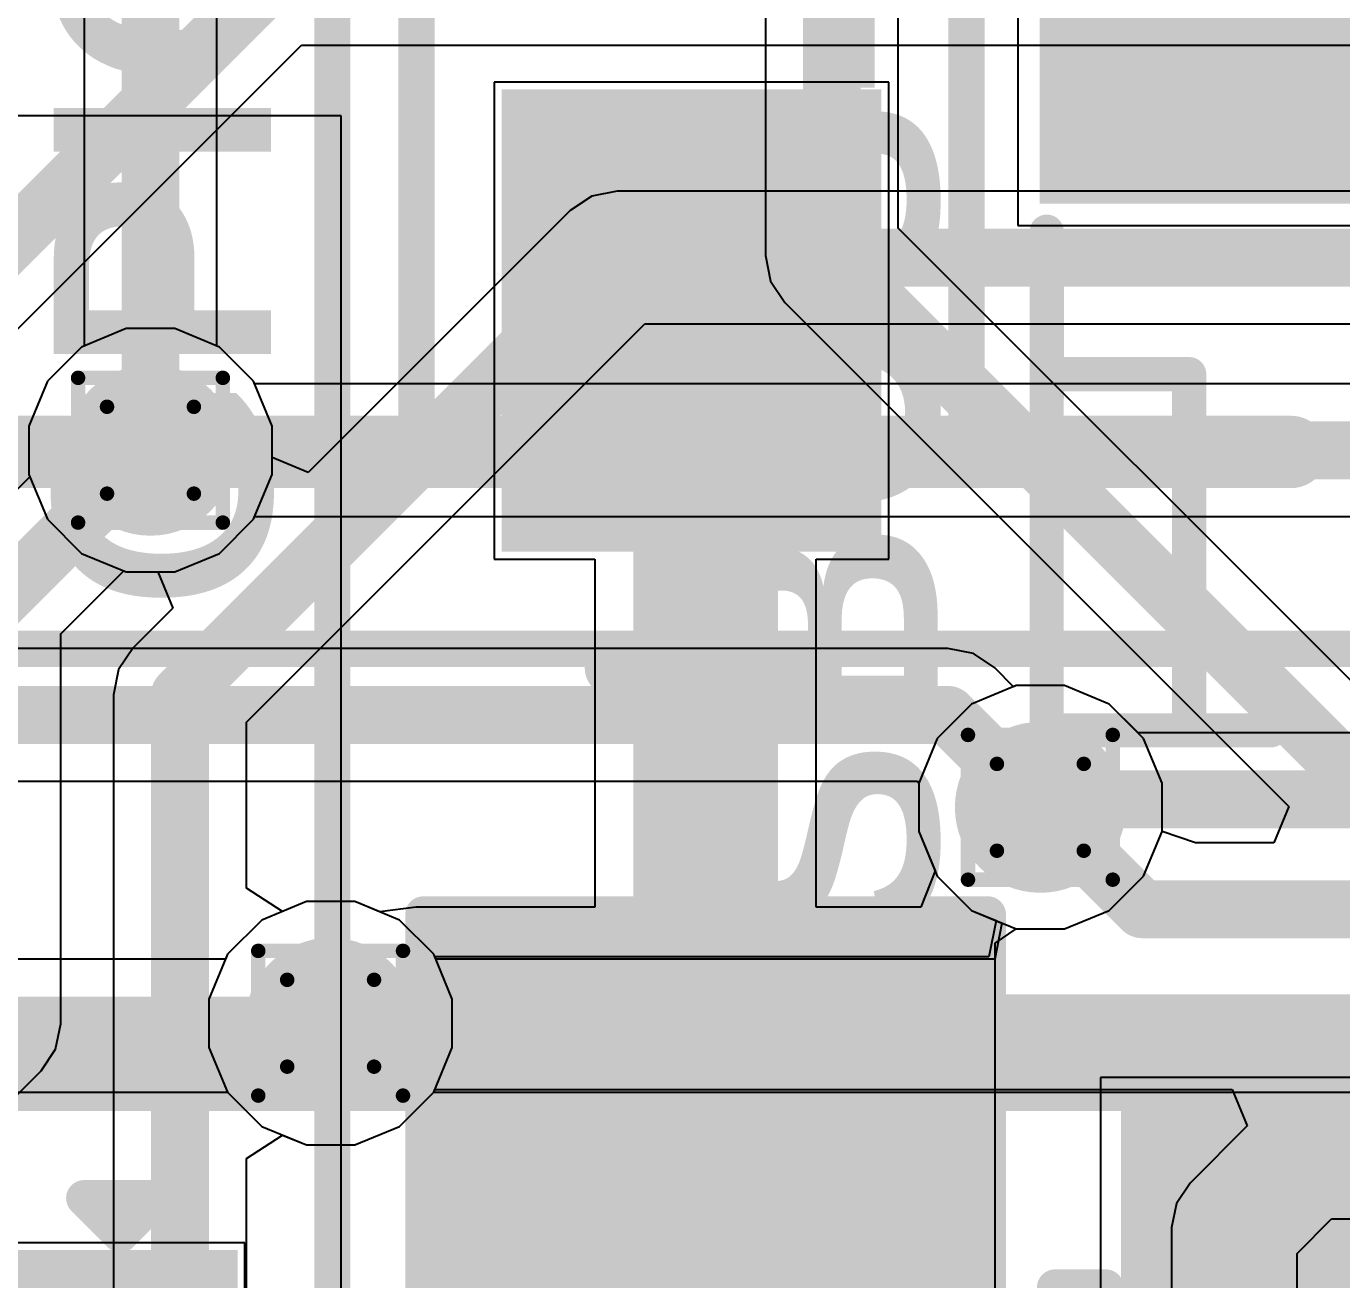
# Model space of a CAD drawing. Header units: inches. Extents: x -11 to 5433, y -4 to 5447.
# Drawn here: x 35.082 to 39.699, y 27.781 to 32.18 of the extents above; entities that cross this region are included whole.
import ezdxf

# ---------------------------------------------------------------- set-up
doc = ezdxf.new("R2010")
doc.units = ezdxf.units.IN
for name, color, linetype in [('Bottom Layer', 5, 'Continuous'), ('Bottom Overlay', 54, 'Continuous'), ('Bottom Paste', 16, 'Continuous'), ('Bottom Solder', 6, 'Continuous'), ('Dimensions', 6, 'Continuous'), ('Drill Drawing', 1, 'Continuous'), ('Ground', 16, 'Continuous'), ('Mechanical 4', 56, 'Continuous'), ('Power', 76, 'Continuous'), ('Top Layer', 1, 'Continuous'), ('Top Overlay', 2, 'Continuous'), ('Top Paste', 8, 'Continuous'), ('Top Solder', 216, 'Continuous'), ('Via Holes', 16, 'Continuous')]:
    doc.layers.add(name, color=color, linetype=linetype)
doc.styles.add('Arial_Bold', font='', dxfattribs={"height": 0.2})
doc.styles.get('Arial_Bold').set_extended_font_data('Arial', bold=True)

# ---------------------------------------------------------------- blocks, each defined once
blk = doc.blocks.new('SM06B_GHS_TB_LF__SN__B_1')
at = {"layer": 'Bottom Layer'}
blk.add_hatch(color=5, dxfattribs=at).paths.add_polyline_path([(-5.4746, 3.0989), (-4.4746, 3.0989), (-4.4746, 0.3989), (-5.4746, 0.3989)])
at = {"layer": 'Bottom Paste'}
blk.add_hatch(color=16, dxfattribs=at).paths.add_polyline_path([(-5.4746, 3.0989), (-4.4746, 3.0989), (-4.4746, 0.3989), (-5.4746, 0.3989)])
at = {"layer": 'Bottom Solder'}
blk.add_hatch(color=6, dxfattribs=at).paths.add_polyline_path([(-5.5254, 3.1497), (-4.4238, 3.1497), (-4.4238, 0.3481), (-5.5254, 0.3481)])
at = {"layer": 'Bottom Overlay'}
for points in [[(-5.5001, -1.5, 0.12, 0.12, 0), (-5.5, 0.25, 0.12, 0.12, 0)], [(-5.4635, -0.25, 0.12, 0.12, 0), (-5, -0.25, 0.12, 0.12, 0)], [(-5, -1.5, 0.12, 0.12, 0), (-5, -0.25, 0.12, 0.12, 0)], [(-5.5001, -1.5, 0.12, 0.12, 0), (-4.7135, -1.5, 0.12, 0.12, 0)]]:
    blk.add_lwpolyline(points, format="xyseb", dxfattribs=at)
for points in [[(-5.53, 0.25, 0.06, 0.06, 1), (-5.47, 0.25, 0.06, 0.06, 1)], [(-5.4935, -0.25, 0.06, 0.06, 1), (-5.4335, -0.25, 0.06, 0.06, 1)], [(-5.03, -0.25, 0.06, 0.06, 1), (-4.97, -0.25, 0.06, 0.06, 1)], [(-5.03, -0.25, 0.06, 0.06, 1), (-4.97, -0.25, 0.06, 0.06, 1)], [(-5.5301, -1.5, 0.06, 0.06, 1), (-5.4701, -1.5, 0.06, 0.06, 1)], [(-5.5301, -1.5, 0.06, 0.06, 1), (-5.4701, -1.5, 0.06, 0.06, 1)], [(-5.03, -1.5, 0.06, 0.06, 1), (-4.97, -1.5, 0.06, 0.06, 1)], [(-4.7435, -1.5, 0.06, 0.06, 1), (-4.6835, -1.5, 0.06, 0.06, 1)]]:
    blk.add_lwpolyline(points, format="xyseb", close=True, dxfattribs=at)
blk = doc.blocks.new('BL_R8812AF1_B_23')
at = {"layer": 'Bottom Overlay'}
blk.add_lwpolyline([(13.5, 8.9, 0.127, 0.127, 0), (-13.5, 8.9, 0.127, 0.127, 0)], format="xyseb", dxfattribs=at)
blk = doc.blocks.new('SOT_23_5_61')
at = {"layer": 'Top Layer'}
for points in [[(-1.85, 1.25), (-0.75, 1.25), (-0.75, 0.65), (-1.85, 0.65)], [(0.75, 1.25), (1.85, 1.25), (1.85, 0.65), (0.75, 0.65)], [(-1.85, 0.3), (-0.75, 0.3), (-0.75, -0.3), (-1.85, -0.3)], [(-1.85, -0.65), (-0.75, -0.65), (-0.75, -1.25), (-1.85, -1.25)], [(0.75, -0.65), (1.85, -0.65), (1.85, -1.25), (0.75, -1.25)]]:
    blk.add_hatch(color=1, dxfattribs=at).paths.add_polyline_path(points)
at = {"layer": 'Top Paste'}
for points in [[(-1.85, 1.25), (-0.75, 1.25), (-0.75, 0.65), (-1.85, 0.65)], [(0.75, 1.25), (1.85, 1.25), (1.85, 0.65), (0.75, 0.65)], [(-1.85, 0.3), (-0.75, 0.3), (-0.75, -0.3), (-1.85, -0.3)], [(-1.85, -0.65), (-0.75, -0.65), (-0.75, -1.25), (-1.85, -1.25)], [(0.75, -0.65), (1.85, -0.65), (1.85, -1.25), (0.75, -1.25)]]:
    blk.add_hatch(color=8, dxfattribs=at).paths.add_polyline_path(points)
at = {"layer": 'Top Solder'}
for points in [[(-1.9516, 1.3516), (-0.6484, 1.3516), (-0.6484, 0.5484), (-1.9516, 0.5484)], [(0.6484, 1.3516), (1.9516, 1.3516), (1.9516, 0.5484), (0.6484, 0.5484)], [(-1.9516, 0.4016), (-0.6484, 0.4016), (-0.6484, -0.4016), (-1.9516, -0.4016)], [(-1.9516, -0.5484), (-0.6484, -0.5484), (-0.6484, -1.3516), (-1.9516, -1.3516)], [(0.6484, -0.5484), (1.9516, -0.5484), (1.9516, -1.3516), (0.6484, -1.3516)]]:
    blk.add_hatch(color=216, dxfattribs=at).paths.add_polyline_path(points)
at = {"layer": 'Top Overlay'}
for points in [[(-0.879, 1.3986, 0.127, 0.127, 0), (-0.879, 1.4986, 0.127, 0.127, 0)], [(0.8736, 1.4986, 0.127, 0.127, 0), (-0.879, 1.4986, 0.127, 0.127, 0)], [(0.8736, 1.3986, 0.127, 0.127, 0), (0.8736, 1.4986, 0.127, 0.127, 0)], [(-2.1336, 0.8128, 0.127, 0.127, 0), (-2.1336, 1.0668, 0.127, 0.127, 0)], [(-2.0066, 0.9398, 0.127, 0.127, 0), (-2.1336, 1.0668, 0.127, 0.127, 0)], [(-2.1336, 0.8128, 0.127, 0.127, 0), (-2.0066, 0.9398, 0.127, 0.127, 0)], [(0.88, -0.418, 0.127, 0.127, 0), (0.88, 0.44, 0.127, 0.127, 0)], [(-0.879, -1.4986, 0.127, 0.127, 0), (-0.879, -1.3986, 0.127, 0.127, 0)], [(0.8736, -1.4986, 0.127, 0.127, 0), (0.8736, -1.3986, 0.127, 0.127, 0)], [(0.8736, -1.4986, 0.127, 0.127, 0), (-0.879, -1.4986, 0.127, 0.127, 0)]]:
    blk.add_lwpolyline(points, format="xyseb", dxfattribs=at)
for points in [[(-0.9108, 1.4986, 0.0635, 0.0635, 1), (-0.8473, 1.4986, 0.0635, 0.0635, 1)], [(-0.9108, 1.4986, 0.0635, 0.0635, 1), (-0.8473, 1.4986, 0.0635, 0.0635, 1)], [(0.8418, 1.4986, 0.0635, 0.0635, 1), (0.9053, 1.4986, 0.0635, 0.0635, 1)], [(0.8418, 1.4986, 0.0635, 0.0635, 1), (0.9053, 1.4986, 0.0635, 0.0635, 1)], [(-0.9108, 1.3986, 0.0635, 0.0635, 1), (-0.8473, 1.3986, 0.0635, 0.0635, 1)], [(0.8418, 1.3986, 0.0635, 0.0635, 1), (0.9053, 1.3986, 0.0635, 0.0635, 1)], [(-2.1654, 1.0668, 0.0635, 0.0635, 1), (-2.1019, 1.0668, 0.0635, 0.0635, 1)], [(-2.1654, 1.0668, 0.0635, 0.0635, 1), (-2.1019, 1.0668, 0.0635, 0.0635, 1)], [(-2.0383, 0.9398, 0.0635, 0.0635, 1), (-1.9748, 0.9398, 0.0635, 0.0635, 1)], [(-2.0383, 0.9398, 0.0635, 0.0635, 1), (-1.9748, 0.9398, 0.0635, 0.0635, 1)], [(-2.1654, 0.8128, 0.0635, 0.0635, 1), (-2.1019, 0.8128, 0.0635, 0.0635, 1)], [(-2.1654, 0.8128, 0.0635, 0.0635, 1), (-2.1019, 0.8128, 0.0635, 0.0635, 1)], [(0.8483, 0.44, 0.0635, 0.0635, 1), (0.9118, 0.44, 0.0635, 0.0635, 1)], [(0.8483, -0.418, 0.0635, 0.0635, 1), (0.9118, -0.418, 0.0635, 0.0635, 1)], [(-0.9108, -1.3986, 0.0635, 0.0635, 1), (-0.8473, -1.3986, 0.0635, 0.0635, 1)], [(0.8418, -1.3986, 0.0635, 0.0635, 1), (0.9053, -1.3986, 0.0635, 0.0635, 1)], [(-0.9108, -1.4986, 0.0635, 0.0635, 1), (-0.8473, -1.4986, 0.0635, 0.0635, 1)], [(-0.9108, -1.4986, 0.0635, 0.0635, 1), (-0.8473, -1.4986, 0.0635, 0.0635, 1)], [(0.8418, -1.4986, 0.0635, 0.0635, 1), (0.9053, -1.4986, 0.0635, 0.0635, 1)], [(0.8418, -1.4986, 0.0635, 0.0635, 1), (0.9053, -1.4986, 0.0635, 0.0635, 1)]]:
    blk.add_lwpolyline(points, format="xyseb", close=True, dxfattribs=at)
blk = doc.blocks.new('SOD_323_B_164')
at = {"layer": 'Bottom Layer'}
for points in [[(-0.75, -0.45), (-1.55, -0.45), (-1.55, 0.45), (-0.75, 0.45)], [(1.55, -0.45), (0.75, -0.45), (0.75, 0.45), (1.55, 0.45)]]:
    blk.add_hatch(color=5, dxfattribs=at).paths.add_polyline_path(points)
at = {"layer": 'Bottom Overlay'}
for points in [[(-2.0066, 0.4834), (-0.9144, 0.4834), (-0.9144, 0.7882), (-2.0066, 0.7882)], [(-2.0066, -0.5071), (-1.5748, -0.5071), (-1.5748, 0.5089), (-2.0066, 0.5089)], [(-2.0065, -0.7866), (-0.9143, -0.7866), (-0.9143, -0.4818), (-2.0065, -0.4818)]]:
    blk.add_hatch(color=54, dxfattribs=at).paths.add_polyline_path(points)
at = {"layer": 'Bottom Paste'}
for points in [[(-0.75, -0.45), (-1.55, -0.45), (-1.55, 0.45), (-0.75, 0.45)], [(1.55, -0.45), (0.75, -0.45), (0.75, 0.45), (1.55, 0.45)]]:
    blk.add_hatch(color=16, dxfattribs=at).paths.add_polyline_path(points)
at = {"layer": 'Bottom Solder'}
for points in [[(-0.695, -0.505), (-1.605, -0.505), (-1.605, 0.505), (-0.695, 0.505)], [(1.605, -0.505), (0.695, -0.505), (0.695, 0.505), (1.605, 0.505)]]:
    blk.add_hatch(color=6, dxfattribs=at).paths.add_polyline_path(points)
at = {"layer": 'Bottom Overlay'}
for points in [[(-0.9144, 0.7366, 0.127, 0.127, 0), (0.9398, 0.7366, 0.127, 0.127, 0)], [(0.9398, 0.7366, 0.127, 0.127, 0), (0.9398, 0.5588, 0.127, 0.127, 0)], [(0.9398, -0.5588, 0.127, 0.127, 0), (0.9398, -0.7366, 0.127, 0.127, 0)], [(-0.9144, -0.7366, 0.127, 0.127, 0), (0.9398, -0.7366, 0.127, 0.127, 0)]]:
    blk.add_lwpolyline(points, format="xyseb", dxfattribs=at)
for points in [[(-0.9461, 0.7366, 0.0635, 0.0635, 1), (-0.8827, 0.7366, 0.0635, 0.0635, 1)], [(0.908, 0.7366, 0.0635, 0.0635, 1), (0.9715, 0.7366, 0.0635, 0.0635, 1)], [(0.908, 0.7366, 0.0635, 0.0635, 1), (0.9715, 0.7366, 0.0635, 0.0635, 1)], [(0.908, 0.5588, 0.0635, 0.0635, 1), (0.9715, 0.5588, 0.0635, 0.0635, 1)], [(0.908, -0.5588, 0.0635, 0.0635, 1), (0.9715, -0.5588, 0.0635, 0.0635, 1)], [(-0.9461, -0.7366, 0.0635, 0.0635, 1), (-0.8827, -0.7366, 0.0635, 0.0635, 1)], [(0.908, -0.7366, 0.0635, 0.0635, 1), (0.9715, -0.7366, 0.0635, 0.0635, 1)], [(0.908, -0.7366, 0.0635, 0.0635, 1), (0.9715, -0.7366, 0.0635, 0.0635, 1)]]:
    blk.add_lwpolyline(points, format="xyseb", close=True, dxfattribs=at)
blk = doc.blocks.new('C___1206_B_197')
at = {"layer": 'Bottom Layer'}
for points in [[(-2.032, 0.889), (-0.508, 0.889), (-0.508, -0.889), (-2.032, -0.889)], [(0.508, 0.889), (2.032, 0.889), (2.032, -0.889), (0.508, -0.889)]]:
    blk.add_hatch(color=5, dxfattribs=at).paths.add_polyline_path(points)
at = {"layer": 'Bottom Paste'}
for points in [[(-2.032, 0.889), (-0.508, 0.889), (-0.508, -0.889), (-2.032, -0.889)], [(0.508, 0.889), (2.032, 0.889), (2.032, -0.889), (0.508, -0.889)]]:
    blk.add_hatch(color=16, dxfattribs=at).paths.add_polyline_path(points)
at = {"layer": 'Bottom Solder'}
for points in [[(-2.1336, 0.9906), (-0.4064, 0.9906), (-0.4064, -0.9906), (-2.1336, -0.9906)], [(0.4064, 0.9906), (2.1336, 0.9906), (2.1336, -0.9906), (0.4064, -0.9906)]]:
    blk.add_hatch(color=6, dxfattribs=at).paths.add_polyline_path(points)
at = {"layer": 'Bottom Overlay'}
for points in [[(-2.1336, 0.9906, 0.127, 0.127, 0), (-2.1336, -0.9906, 0.127, 0.127, 0)], [(-2.1336, 0.9906, 0.127, 0.127, 0), (-0.6096, 0.9906, 0.127, 0.127, 0)], [(0.6096, 0.9906, 0.127, 0.127, 0), (2.1336, 0.9906, 0.127, 0.127, 0)], [(2.1336, 0.9906, 0.127, 0.127, 0), (2.1336, -0.9906, 0.127, 0.127, 0)], [(-2.1336, -0.9906, 0.127, 0.127, 0), (-0.6096, -0.9906, 0.127, 0.127, 0)], [(0.6096, -0.9906, 0.127, 0.127, 0), (2.1336, -0.9906, 0.127, 0.127, 0)]]:
    blk.add_lwpolyline(points, format="xyseb", dxfattribs=at)
for points in [[(-2.16535, 0.9906, 0.0635, 0.0635, 1), (-2.10185, 0.9906, 0.0635, 0.0635, 1)], [(-2.16535, 0.9906, 0.0635, 0.0635, 1), (-2.10185, 0.9906, 0.0635, 0.0635, 1)], [(-0.64135, 0.9906, 0.0635, 0.0635, 1), (-0.57785, 0.9906, 0.0635, 0.0635, 1)], [(0.57785, 0.9906, 0.0635, 0.0635, 1), (0.64135, 0.9906, 0.0635, 0.0635, 1)], [(2.10185, 0.9906, 0.0635, 0.0635, 1), (2.16535, 0.9906, 0.0635, 0.0635, 1)], [(2.10185, 0.9906, 0.0635, 0.0635, 1), (2.16535, 0.9906, 0.0635, 0.0635, 1)], [(-2.16535, -0.9906, 0.0635, 0.0635, 1), (-2.10185, -0.9906, 0.0635, 0.0635, 1)], [(-2.16535, -0.9906, 0.0635, 0.0635, 1), (-2.10185, -0.9906, 0.0635, 0.0635, 1)], [(-0.64135, -0.9906, 0.0635, 0.0635, 1), (-0.57785, -0.9906, 0.0635, 0.0635, 1)], [(0.57785, -0.9906, 0.0635, 0.0635, 1), (0.64135, -0.9906, 0.0635, 0.0635, 1)], [(2.10185, -0.9906, 0.0635, 0.0635, 1), (2.16535, -0.9906, 0.0635, 0.0635, 1)], [(2.10185, -0.9906, 0.0635, 0.0635, 1), (2.16535, -0.9906, 0.0635, 0.0635, 1)]]:
    blk.add_lwpolyline(points, format="xyseb", close=True, dxfattribs=at)
blk = doc.blocks.new('C____A_B_198')
at = {"layer": 'Bottom Layer'}
for points in [[(-1.91, 0.565), (-0.49, 0.565), (-0.49, -0.565), (-1.91, -0.565)], [(0.49, 0.565), (1.91, 0.565), (1.91, -0.565), (0.49, -0.565)]]:
    blk.add_hatch(color=5, dxfattribs=at).paths.add_polyline_path(points)
at = {"layer": 'Bottom Paste'}
for points in [[(-1.91, 0.565), (-0.49, 0.565), (-0.49, -0.565), (-1.91, -0.565)], [(0.49, 0.565), (1.91, 0.565), (1.91, -0.565), (0.49, -0.565)]]:
    blk.add_hatch(color=16, dxfattribs=at).paths.add_polyline_path(points)
at = {"layer": 'Bottom Solder'}
for points in [[(-2.0116, 0.6666), (-0.3884, 0.6666), (-0.3884, -0.6666), (-2.0116, -0.6666)], [(0.3884, 0.6666), (2.0116, 0.6666), (2.0116, -0.6666), (0.3884, -0.6666)]]:
    blk.add_hatch(color=6, dxfattribs=at).paths.add_polyline_path(points)
at = {"layer": 'Bottom Overlay'}
for points in [[(-1.6256, 0.9652, 0.127, 0.127, 0), (-1.6256, 0.762, 0.127, 0.127, 0)], [(-1.6256, 0.9652, 0.127, 0.127, 0), (1.6256, 0.9652, 0.127, 0.127, 0)], [(1.6256, 0.9652, 0.127, 0.127, 0), (1.6256, 0.7112, 0.127, 0.127, 0)], [(-2.4192, 0.2746, 0.2, 0.2, 0), (-2.4192, -0.3254, 0.2, 0.2, 0)], [(-2.7192, -0.0254, 0.2, 0.2, 0), (-2.1192, -0.0254, 0.2, 0.2, 0)], [(1.6256, -0.7112, 0.127, 0.127, 0), (1.6256, -0.9652, 0.127, 0.127, 0)], [(-1.6256, -0.762, 0.127, 0.127, 0), (-1.6256, -0.9652, 0.127, 0.127, 0)], [(-1.6256, -0.9652, 0.127, 0.127, 0), (1.6256, -0.9652, 0.127, 0.127, 0)]]:
    blk.add_lwpolyline(points, format="xyseb", dxfattribs=at)
for points in [[(-1.6574, 0.9652, 0.0635, 0.0635, 1), (-1.5938, 0.9652, 0.0635, 0.0635, 1)], [(-1.6574, 0.9652, 0.0635, 0.0635, 1), (-1.5938, 0.9652, 0.0635, 0.0635, 1)], [(1.5938, 0.9652, 0.0635, 0.0635, 1), (1.6574, 0.9652, 0.0635, 0.0635, 1)], [(1.5938, 0.9652, 0.0635, 0.0635, 1), (1.6574, 0.9652, 0.0635, 0.0635, 1)], [(-1.6574, 0.762, 0.0635, 0.0635, 1), (-1.5938, 0.762, 0.0635, 0.0635, 1)], [(1.5938, 0.7112, 0.0635, 0.0635, 1), (1.6574, 0.7112, 0.0635, 0.0635, 1)], [(-2.4692, 0.2746, 0.1, 0.1, 1), (-2.3692, 0.2746, 0.1, 0.1, 1)], [(-2.7692, -0.0254, 0.1, 0.1, 1), (-2.6692, -0.0254, 0.1, 0.1, 1)], [(-2.1692, -0.0254, 0.1, 0.1, 1), (-2.0692, -0.0254, 0.1, 0.1, 1)], [(-2.4692, -0.3254, 0.1, 0.1, 1), (-2.3692, -0.3254, 0.1, 0.1, 1)], [(1.5938, -0.7112, 0.0635, 0.0635, 1), (1.6574, -0.7112, 0.0635, 0.0635, 1)], [(-1.6574, -0.762, 0.0635, 0.0635, 1), (-1.5938, -0.762, 0.0635, 0.0635, 1)], [(-1.6574, -0.9652, 0.0635, 0.0635, 1), (-1.5938, -0.9652, 0.0635, 0.0635, 1)], [(-1.6574, -0.9652, 0.0635, 0.0635, 1), (-1.5938, -0.9652, 0.0635, 0.0635, 1)], [(1.5938, -0.9652, 0.0635, 0.0635, 1), (1.6574, -0.9652, 0.0635, 0.0635, 1)], [(1.5938, -0.9652, 0.0635, 0.0635, 1), (1.6574, -0.9652, 0.0635, 0.0635, 1)]]:
    blk.add_lwpolyline(points, format="xyseb", close=True, dxfattribs=at)

msp = doc.modelspace()

# ---------------------------------------------------------------- hatches: boundary and pattern name
at = {"layer": 'Bottom Layer'}
h = msp.add_hatch(color=5, dxfattribs=at)
edge = h.paths.add_edge_path()
edge.add_arc((35.518, 30.6918), 0.3, 0, 360)
h = msp.add_hatch(color=5, dxfattribs=at)
edge = h.paths.add_edge_path()
edge.add_arc((38.6411, 29.4386), 0.3, 0, 360)
h = msp.add_hatch(color=5, dxfattribs=at)
edge = h.paths.add_edge_path()
edge.add_arc((36.1503, 28.6808), 0.3, 0, 360)
at = {"layer": 'Ground'}
h = msp.add_hatch(color=16, dxfattribs=at)
edge = h.paths.add_edge_path()
edge.add_arc((35.518, 30.6918), 0.3, 0, 360)
h = msp.add_hatch(color=16, dxfattribs=at)
edge = h.paths.add_edge_path()
edge.add_arc((38.6411, 29.4386), 0.3, 0, 360)
h = msp.add_hatch(color=16, dxfattribs=at)
edge = h.paths.add_edge_path()
edge.add_arc((36.1503, 28.6808), 0.3, 0, 360)
at = {"layer": 'Power'}
h = msp.add_hatch(color=76, dxfattribs=at)
edge = h.paths.add_edge_path()
edge.add_arc((35.518, 30.6918), 0.3, 0, 360)
h = msp.add_hatch(color=76, dxfattribs=at)
edge = h.paths.add_edge_path()
edge.add_arc((38.6411, 29.4386), 0.3, 0, 360)
h = msp.add_hatch(color=76, dxfattribs=at)
edge = h.paths.add_edge_path()
edge.add_arc((36.1503, 28.6808), 0.3, 0, 360)
at = {"layer": 'Top Layer'}
h = msp.add_hatch(color=1, dxfattribs=at)
edge = h.paths.add_edge_path()
edge.add_arc((35.518, 30.6918), 0.3, 0, 360)
h = msp.add_hatch(color=1, dxfattribs=at)
edge = h.paths.add_edge_path()
edge.add_arc((38.6411, 29.4386), 0.3, 0, 360)
h = msp.add_hatch(color=1, dxfattribs=at)
edge = h.paths.add_edge_path()
edge.add_arc((36.1503, 28.6808), 0.3, 0, 360)
at = {"layer": 'Via Holes'}
h = msp.add_hatch(color=7, dxfattribs=at)
edge = h.paths.add_edge_path()
edge.add_arc((35.518, 30.6918), 0.15, 0, 360)
h = msp.add_hatch(color=7, dxfattribs=at)
edge = h.paths.add_edge_path()
edge.add_arc((38.6411, 29.4386), 0.15, 0, 360)
h = msp.add_hatch(color=7, dxfattribs=at)
edge = h.paths.add_edge_path()
edge.add_arc((36.1503, 28.6808), 0.15, 0, 360)

# ---------------------------------------------------------------- linework, layer by layer
at = {"layer": 'Bottom Layer'}
for p, q in [((38.5619, 34.1324), (38.5619, 31.4807)), ((38.1088, 31.9839), (36.7248, 31.9839)), ((36.7248, 31.9839), (36.7248, 30.3099)), ((38.1088, 30.3099), (38.1088, 31.9839)), ((36.1875, 31.8658), (18.3565, 31.8658)), ((36.1875, 31.8658), (32.9335, 31.8658)), ((36.1875, 6.7611), (36.1875, 31.8658)), ((36.1875, 29.1078), (36.1875, 31.8658)), ((38.5619, 31.4807), (39.8159, 31.4807)), ((36.7248, 30.3099), (37.0778, 30.3099)), ((37.0778, 30.3099), (37.0778, 29.0881)), ((37.8548, 29.0881), (37.8548, 30.3099)), ((37.8548, 30.3099), (38.1088, 30.3099)), ((38.5561, 29.8656), (38.3992, 29.8006)), ((38.726, 29.8656), (38.5561, 29.8656)), ((38.8829, 29.8006), (38.726, 29.8656)), ((38.3992, 29.8006), (38.2791, 29.6805)), ((39.0031, 29.6805), (38.8829, 29.8006)), ((38.2791, 29.6805), (38.2141, 29.5235)), ((39.0681, 29.5235), (39.0031, 29.6805)), ((38.2141, 29.5235), (38.2141, 29.3537)), ((39.0681, 29.3537), (39.0681, 29.5235)), ((38.2141, 29.3537), (38.2715, 29.2151)), ((39.0031, 29.1967), (39.0681, 29.3537)), ((38.2715, 29.2151), (38.2218, 29.0881)), ((38.8829, 29.0766), (39.0031, 29.1967)), ((36.2352, 29.1078), (36.1875, 29.1078)), ((36.3233, 29.0713), (36.2352, 29.1078)), ((36.4503, 29.0881), (36.3233, 29.0713)), ((37.0778, 29.0881), (36.4503, 29.0881)), ((36.4503, 29.0881), (36.4503, 29.0881)), ((36.4503, 29.0881), (36.4503, 29.0881)), ((38.2218, 29.0881), (37.8548, 29.0881)), ((38.726, 29.0116), (38.8829, 29.0766)), ((38.4823, 28.9623), (38.5561, 29.0116)), ((38.5561, 29.0116), (38.726, 29.0116)), ((38.4823, 27.3101), (38.4823, 28.9623)), ((40.0063, 28.4907), (38.8523, 28.4907)), ((38.8523, 28.4907), (38.8523, 27.4367))]:
    msp.add_line(p, q, dxfattribs=at)
for points in [[(37.4168, 31.1469, 0.508, 0.508, 0), (37.4663, 31.1469, 0.508, 0.508, 0)], [(37.4663, 28.1991, 0.508, 0.508, 0), (37.4663, 31.1469, 0.508, 0.508, 0)], [(31.0515, 21.7843, 0.508, 0.508, 0), (37.4663, 28.1991, 0.508, 0.508, 0)], [(39.4293, 27.9832, 0.2032, 0.2032, 0), (40.8853, 27.9832, 0.2032, 0.2032, 0)]]:
    msp.add_lwpolyline(points, format="xyseb", dxfattribs=at)
for points in [[(37.2898, 31.1469, 0.254, 0.254, 1), (37.5438, 31.1469, 0.254, 0.254, 1)], [(37.3393, 31.1469, 0.254, 0.254, 1), (37.5933, 31.1469, 0.254, 0.254, 1)], [(37.3393, 31.1469, 0.254, 0.254, 1), (37.5933, 31.1469, 0.254, 0.254, 1)], [(37.3393, 28.1991, 0.254, 0.254, 1), (37.5933, 28.1991, 0.254, 0.254, 1)], [(37.3393, 28.1991, 0.254, 0.254, 1), (37.5933, 28.1991, 0.254, 0.254, 1)], [(39.3785, 27.9832, 0.1016, 0.1016, 1), (39.4801, 27.9832, 0.1016, 0.1016, 1)]]:
    msp.add_lwpolyline(points, format="xyseb", close=True, dxfattribs=at)
at = {"layer": 'Dimensions'}
msp.add_lwpolyline([(32.5832, 29.995, 0.127, 0.127, 0), (61.5832, 29.995, 0.127, 0.127, 0)], format="xyseb", dxfattribs=at)
at = {"layer": 'Drill Drawing'}
for points in [[(35.264, 30.9458, 0.0508, 0.0508, 0), (35.772, 30.9458, 0.0508, 0.0508, 0)], [(35.264, 30.4378, 0.0508, 0.0508, 0), (35.264, 30.9458, 0.0508, 0.0508, 0)], [(35.772, 30.4378, 0.0508, 0.0508, 0), (35.772, 30.9458, 0.0508, 0.0508, 0)], [(35.3656, 30.8442, 0.0508, 0.0508, 0), (35.6704, 30.8442, 0.0508, 0.0508, 0)], [(35.3656, 30.5394, 0.0508, 0.0508, 0), (35.3656, 30.8442, 0.0508, 0.0508, 0)], [(35.6704, 30.5394, 0.0508, 0.0508, 0), (35.6704, 30.8442, 0.0508, 0.0508, 0)], [(35.3656, 30.5394, 0.0508, 0.0508, 0), (35.6704, 30.5394, 0.0508, 0.0508, 0)], [(35.264, 30.4378, 0.0508, 0.0508, 0), (35.772, 30.4378, 0.0508, 0.0508, 0)], [(38.3871, 29.6926, 0.0508, 0.0508, 0), (38.8951, 29.6926, 0.0508, 0.0508, 0)], [(38.3871, 29.1846, 0.0508, 0.0508, 0), (38.3871, 29.6926, 0.0508, 0.0508, 0)], [(38.8951, 29.1846, 0.0508, 0.0508, 0), (38.8951, 29.6926, 0.0508, 0.0508, 0)], [(38.4887, 29.591, 0.0508, 0.0508, 0), (38.7935, 29.591, 0.0508, 0.0508, 0)], [(38.4887, 29.2862, 0.0508, 0.0508, 0), (38.4887, 29.591, 0.0508, 0.0508, 0)], [(38.7935, 29.2862, 0.0508, 0.0508, 0), (38.7935, 29.591, 0.0508, 0.0508, 0)], [(38.4887, 29.2862, 0.0508, 0.0508, 0), (38.7935, 29.2862, 0.0508, 0.0508, 0)], [(38.3871, 29.1846, 0.0508, 0.0508, 0), (38.8951, 29.1846, 0.0508, 0.0508, 0)], [(35.8963, 28.9348, 0.0508, 0.0508, 0), (36.4043, 28.9348, 0.0508, 0.0508, 0)], [(35.8963, 28.4268, 0.0508, 0.0508, 0), (35.8963, 28.9348, 0.0508, 0.0508, 0)], [(36.4043, 28.4268, 0.0508, 0.0508, 0), (36.4043, 28.9348, 0.0508, 0.0508, 0)], [(35.9979, 28.8332, 0.0508, 0.0508, 0), (36.3027, 28.8332, 0.0508, 0.0508, 0)], [(35.9979, 28.5284, 0.0508, 0.0508, 0), (35.9979, 28.8332, 0.0508, 0.0508, 0)], [(36.3027, 28.5284, 0.0508, 0.0508, 0), (36.3027, 28.8332, 0.0508, 0.0508, 0)], [(35.9979, 28.5284, 0.0508, 0.0508, 0), (36.3027, 28.5284, 0.0508, 0.0508, 0)], [(35.8963, 28.4268, 0.0508, 0.0508, 0), (36.4043, 28.4268, 0.0508, 0.0508, 0)]]:
    msp.add_lwpolyline(points, format="xyseb", dxfattribs=at)
for points in [[(35.2513, 30.9458, 0.0254, 0.0254, 1), (35.2767, 30.9458, 0.0254, 0.0254, 1)], [(35.2513, 30.9458, 0.0254, 0.0254, 1), (35.2767, 30.9458, 0.0254, 0.0254, 1)], [(35.7593, 30.9458, 0.0254, 0.0254, 1), (35.7847, 30.9458, 0.0254, 0.0254, 1)], [(35.7593, 30.9458, 0.0254, 0.0254, 1), (35.7847, 30.9458, 0.0254, 0.0254, 1)], [(35.3529, 30.8442, 0.0254, 0.0254, 1), (35.3783, 30.8442, 0.0254, 0.0254, 1)], [(35.3529, 30.8442, 0.0254, 0.0254, 1), (35.3783, 30.8442, 0.0254, 0.0254, 1)], [(35.6577, 30.8442, 0.0254, 0.0254, 1), (35.6831, 30.8442, 0.0254, 0.0254, 1)], [(35.6577, 30.8442, 0.0254, 0.0254, 1), (35.6831, 30.8442, 0.0254, 0.0254, 1)], [(35.3529, 30.5394, 0.0254, 0.0254, 1), (35.3783, 30.5394, 0.0254, 0.0254, 1)], [(35.3529, 30.5394, 0.0254, 0.0254, 1), (35.3783, 30.5394, 0.0254, 0.0254, 1)], [(35.6577, 30.5394, 0.0254, 0.0254, 1), (35.6831, 30.5394, 0.0254, 0.0254, 1)], [(35.6577, 30.5394, 0.0254, 0.0254, 1), (35.6831, 30.5394, 0.0254, 0.0254, 1)], [(35.2513, 30.4378, 0.0254, 0.0254, 1), (35.2767, 30.4378, 0.0254, 0.0254, 1)], [(35.2513, 30.4378, 0.0254, 0.0254, 1), (35.2767, 30.4378, 0.0254, 0.0254, 1)], [(35.7593, 30.4378, 0.0254, 0.0254, 1), (35.7847, 30.4378, 0.0254, 0.0254, 1)], [(35.7593, 30.4378, 0.0254, 0.0254, 1), (35.7847, 30.4378, 0.0254, 0.0254, 1)], [(38.3744, 29.6926, 0.0254, 0.0254, 1), (38.3998, 29.6926, 0.0254, 0.0254, 1)], [(38.3744, 29.6926, 0.0254, 0.0254, 1), (38.3998, 29.6926, 0.0254, 0.0254, 1)], [(38.8824, 29.6926, 0.0254, 0.0254, 1), (38.9078, 29.6926, 0.0254, 0.0254, 1)], [(38.8824, 29.6926, 0.0254, 0.0254, 1), (38.9078, 29.6926, 0.0254, 0.0254, 1)], [(38.476, 29.591, 0.0254, 0.0254, 1), (38.5014, 29.591, 0.0254, 0.0254, 1)], [(38.476, 29.591, 0.0254, 0.0254, 1), (38.5014, 29.591, 0.0254, 0.0254, 1)], [(38.7808, 29.591, 0.0254, 0.0254, 1), (38.8062, 29.591, 0.0254, 0.0254, 1)], [(38.7808, 29.591, 0.0254, 0.0254, 1), (38.8062, 29.591, 0.0254, 0.0254, 1)], [(38.476, 29.2862, 0.0254, 0.0254, 1), (38.5014, 29.2862, 0.0254, 0.0254, 1)], [(38.476, 29.2862, 0.0254, 0.0254, 1), (38.5014, 29.2862, 0.0254, 0.0254, 1)], [(38.7808, 29.2862, 0.0254, 0.0254, 1), (38.8062, 29.2862, 0.0254, 0.0254, 1)], [(38.7808, 29.2862, 0.0254, 0.0254, 1), (38.8062, 29.2862, 0.0254, 0.0254, 1)], [(38.3744, 29.1846, 0.0254, 0.0254, 1), (38.3998, 29.1846, 0.0254, 0.0254, 1)], [(38.3744, 29.1846, 0.0254, 0.0254, 1), (38.3998, 29.1846, 0.0254, 0.0254, 1)], [(38.8824, 29.1846, 0.0254, 0.0254, 1), (38.9078, 29.1846, 0.0254, 0.0254, 1)], [(38.8824, 29.1846, 0.0254, 0.0254, 1), (38.9078, 29.1846, 0.0254, 0.0254, 1)], [(35.8836, 28.9348, 0.0254, 0.0254, 1), (35.909, 28.9348, 0.0254, 0.0254, 1)], [(35.8836, 28.9348, 0.0254, 0.0254, 1), (35.909, 28.9348, 0.0254, 0.0254, 1)], [(36.3916, 28.9348, 0.0254, 0.0254, 1), (36.417, 28.9348, 0.0254, 0.0254, 1)], [(36.3916, 28.9348, 0.0254, 0.0254, 1), (36.417, 28.9348, 0.0254, 0.0254, 1)], [(35.9852, 28.8332, 0.0254, 0.0254, 1), (36.0106, 28.8332, 0.0254, 0.0254, 1)], [(35.9852, 28.8332, 0.0254, 0.0254, 1), (36.0106, 28.8332, 0.0254, 0.0254, 1)], [(36.29, 28.8332, 0.0254, 0.0254, 1), (36.3154, 28.8332, 0.0254, 0.0254, 1)], [(36.29, 28.8332, 0.0254, 0.0254, 1), (36.3154, 28.8332, 0.0254, 0.0254, 1)], [(35.9852, 28.5284, 0.0254, 0.0254, 1), (36.0106, 28.5284, 0.0254, 0.0254, 1)], [(35.9852, 28.5284, 0.0254, 0.0254, 1), (36.0106, 28.5284, 0.0254, 0.0254, 1)], [(36.29, 28.5284, 0.0254, 0.0254, 1), (36.3154, 28.5284, 0.0254, 0.0254, 1)], [(36.29, 28.5284, 0.0254, 0.0254, 1), (36.3154, 28.5284, 0.0254, 0.0254, 1)], [(35.8836, 28.4268, 0.0254, 0.0254, 1), (35.909, 28.4268, 0.0254, 0.0254, 1)], [(35.8836, 28.4268, 0.0254, 0.0254, 1), (35.909, 28.4268, 0.0254, 0.0254, 1)], [(36.3916, 28.4268, 0.0254, 0.0254, 1), (36.417, 28.4268, 0.0254, 0.0254, 1)], [(36.3916, 28.4268, 0.0254, 0.0254, 1), (36.417, 28.4268, 0.0254, 0.0254, 1)]]:
    msp.add_lwpolyline(points, format="xyseb", close=True, dxfattribs=at)
at = {"layer": 'Ground'}
for p, q in [((34.2446, 30.3101), (36.0483, 32.1138)), ((36.0483, 32.1138), (39.935, 32.1138)), ((37.0669, 31.5833), (36.9913, 31.5328)), ((37.1561, 31.6011), (37.0669, 31.5833)), ((41.0563, 31.6011), (37.1561, 31.6011)), ((36.9913, 31.5328), (36.072, 30.6136)), ((35.4331, 31.1188), (35.2762, 31.0538)), ((35.603, 31.1188), (35.4331, 31.1188)), ((35.7599, 31.0538), (35.603, 31.1188)), ((35.8548, 29.7371), (37.2526, 31.1349)), ((37.2526, 31.1349), (41.0563, 31.1349)), ((35.2762, 31.0538), (35.1561, 30.9337)), ((35.88, 30.9337), (35.7599, 31.0538)), ((35.1561, 30.9337), (35.091, 30.7767)), ((35.945, 30.7767), (35.88, 30.9337)), ((35.091, 30.7767), (35.091, 30.6069)), ((35.945, 30.6662), (35.945, 30.7767)), ((36.072, 30.6136), (35.945, 30.6662)), ((35.091, 30.6069), (35.1561, 30.4499)), ((35.1561, 30.4499), (35.2762, 30.3298)), ((35.2762, 30.3298), (35.4331, 30.2648)), ((35.4331, 30.2648), (35.5437, 30.2648)), ((35.5437, 30.2648), (35.5963, 30.1378)), ((35.5963, 30.1378), (35.4569, 29.9984)), ((35.4569, 29.9984), (35.4064, 29.9228)), ((35.4064, 29.9228), (35.3886, 29.8336)), ((35.3886, 29.8336), (35.3886, 25.0563)), ((38.5561, 29.8656), (38.3992, 29.8006)), ((38.726, 29.8656), (38.5561, 29.8656)), ((38.8829, 29.8006), (38.726, 29.8656)), ((38.3992, 29.8006), (38.2791, 29.6805)), ((38.9841, 29.6995), (38.8829, 29.8006)), ((35.8548, 29.1551), (35.8548, 29.7371)), ((44.3098, 29.6995), (38.9841, 29.6995)), ((38.2791, 29.6805), (38.2141, 29.5235)), ((38.2141, 29.5235), (38.2141, 29.3537)), ((38.2141, 29.3537), (38.2791, 29.1967)), ((38.2791, 29.1967), (38.3992, 29.0766)), ((35.9818, 29.0732), (35.8548, 29.1551)), ((36.0654, 29.1078), (35.9818, 29.0732)), ((36.2352, 29.1078), (36.0654, 29.1078)), ((36.3922, 29.0428), (36.2352, 29.1078)), ((36.5123, 28.9227), (36.3922, 29.0428)), ((38.3992, 29.0766), (38.5063, 29.0322)), ((38.5063, 29.0322), (38.4811, 28.9052)), ((36.5195, 28.9052), (36.5123, 28.9227)), ((38.4811, 28.9052), (36.5195, 28.9052)), ((36.3922, 28.3188), (36.5123, 28.4389)), ((36.5123, 28.4389), (36.5124, 28.4391)), ((36.5124, 28.4391), (44.4165, 28.4391)), ((36.2352, 28.2538), (36.3922, 28.3188)), ((35.8548, 28.2065), (35.9818, 28.2884)), ((35.9818, 28.2884), (36.0654, 28.2538)), ((36.0654, 28.2538), (36.2352, 28.2538)), ((35.8548, 25.1528), (35.8548, 28.2065))]:
    msp.add_line(p, q, dxfattribs=at)
for points in [[(33.5534, 29.9485, 0.2032, 0.2032, 0), (35.9518, 32.3469, 0.2032, 0.2032, 0)], [(35.6217, 29.8336, 0.2032, 0.2032, 0), (37.1561, 31.368, 0.2032, 0.2032, 0)], [(37.1561, 31.368, 0.2032, 0.2032, 0), (41.4219, 31.368, 0.2032, 0.2032, 0)], [(35.6217, 25.0563, 0.2032, 0.2032, 0), (35.6217, 29.8336, 0.2032, 0.2032, 0)], [(38.6411, 29.4386, 0.2032, 0.2032, 0), (38.6689, 29.4664, 0.2032, 0.2032, 0)], [(38.6689, 29.4664, 0.2032, 0.2032, 0), (44.3098, 29.4664, 0.2032, 0.2032, 0)], [(36.1503, 28.6808, 0.2032, 0.2032, 0), (36.1565, 28.6808, 0.2032, 0.2032, 0)], [(36.1565, 28.6722, 0.2032, 0.2032, 0), (36.1565, 28.6808, 0.2032, 0.2032, 0)], [(36.1565, 28.6575, 0.2032, 0.2032, 0), (36.1565, 28.6722, 0.2032, 0.2032, 0)], [(36.1565, 28.6722, 0.2032, 0.2032, 0), (44.5131, 28.6722, 0.2032, 0.2032, 0)]]:
    msp.add_lwpolyline(points, format="xyseb", dxfattribs=at)
for points in [[(37.1053, 31.368, 0.1016, 0.1016, 1), (37.2069, 31.368, 0.1016, 0.1016, 1)], [(37.1053, 31.368, 0.1016, 0.1016, 1), (37.2069, 31.368, 0.1016, 0.1016, 1)], [(35.5709, 29.8336, 0.1016, 0.1016, 1), (35.6725, 29.8336, 0.1016, 0.1016, 1)], [(35.5709, 29.8336, 0.1016, 0.1016, 1), (35.6725, 29.8336, 0.1016, 0.1016, 1)], [(38.6181, 29.4664, 0.1016, 0.1016, 1), (38.7197, 29.4664, 0.1016, 0.1016, 1)], [(38.6181, 29.4664, 0.1016, 0.1016, 1), (38.7197, 29.4664, 0.1016, 0.1016, 1)], [(38.5903, 29.4386, 0.1016, 0.1016, 1), (38.6919, 29.4386, 0.1016, 0.1016, 1)], [(36.0995, 28.6808, 0.1016, 0.1016, 1), (36.2011, 28.6808, 0.1016, 0.1016, 1)], [(36.1057, 28.6808, 0.1016, 0.1016, 1), (36.2073, 28.6808, 0.1016, 0.1016, 1)], [(36.1057, 28.6808, 0.1016, 0.1016, 1), (36.2073, 28.6808, 0.1016, 0.1016, 1)], [(36.1057, 28.6722, 0.1016, 0.1016, 1), (36.2073, 28.6722, 0.1016, 0.1016, 1)], [(36.1057, 28.6722, 0.1016, 0.1016, 1), (36.2073, 28.6722, 0.1016, 0.1016, 1)], [(36.1057, 28.6722, 0.1016, 0.1016, 1), (36.2073, 28.6722, 0.1016, 0.1016, 1)], [(36.1057, 28.6575, 0.1016, 0.1016, 1), (36.2073, 28.6575, 0.1016, 0.1016, 1)]]:
    msp.add_lwpolyline(points, format="xyseb", close=True, dxfattribs=at)
at = {"layer": 'Mechanical 4'}
for points in [[(29.6, 30.6857, 0.254, 0.254, 0), (39.5211, 30.6857, 0.254, 0.254, 0)], [(34.4972, 28.5, 0.254, 0.254, 0), (51.4972, 28.5, 0.254, 0.254, 0)]]:
    msp.add_lwpolyline(points, format="xyseb", dxfattribs=at)
msp.add_lwpolyline([(39.4576, 30.6857, 0.127, 0.127, 1), (39.5846, 30.6857, 0.127, 0.127, 1)], format="xyseb", close=True, dxfattribs=at)
at = {"layer": 'Power'}
for p, q in [((35.4331, 31.1188), (35.2762, 31.0538)), ((35.603, 31.1188), (35.4331, 31.1188)), ((35.7599, 31.0538), (35.603, 31.1188)), ((35.2762, 31.0538), (35.1561, 30.9337)), ((35.88, 30.9337), (35.7599, 31.0538)), ((35.1561, 30.9337), (35.091, 30.7767)), ((35.8837, 30.9249), (35.88, 30.9337)), ((41.0816, 30.9249), (35.8837, 30.9249)), ((35.091, 30.7767), (35.091, 30.6069)), ((35.091, 30.6069), (35.0947, 30.5981)), ((35.0947, 30.5981), (34.805, 30.3084)), ((35.7599, 30.3298), (35.88, 30.4499)), ((35.88, 30.4499), (35.8837, 30.4587)), ((35.8837, 30.4587), (39.9729, 30.4587)), ((35.603, 30.2648), (35.7599, 30.3298)), ((35.2029, 30.047), (35.4243, 30.2685)), ((35.4243, 30.2685), (35.4331, 30.2648)), ((35.4331, 30.2648), (35.603, 30.2648)), ((35.2029, 28.6789), (35.2029, 30.047)), ((38.5561, 29.8656), (38.3992, 29.8006)), ((38.726, 29.8656), (38.5561, 29.8656)), ((38.8829, 29.8006), (38.726, 29.8656)), ((38.3992, 29.8006), (38.2791, 29.6805)), ((39.0031, 29.6805), (38.8829, 29.8006)), ((38.2791, 29.6805), (38.2141, 29.5235)), ((39.0681, 29.5235), (39.0031, 29.6805)), ((38.2141, 29.5235), (38.2141, 29.3537)), ((39.0681, 29.3537), (39.0681, 29.5235)), ((38.2141, 29.3537), (38.2791, 29.1967)), ((39.0031, 29.1967), (39.0681, 29.3537)), ((38.2791, 29.1967), (38.3992, 29.0766)), ((38.8829, 29.0766), (39.0031, 29.1967)), ((36.0654, 29.1078), (35.9084, 29.0428)), ((36.2352, 29.1078), (36.0654, 29.1078)), ((36.3922, 29.0428), (36.2352, 29.1078)), ((35.9084, 29.0428), (35.7883, 28.9227)), ((36.5123, 28.9227), (36.3922, 29.0428)), ((38.3992, 29.0766), (38.5561, 29.0116)), ((38.726, 29.0116), (38.8829, 29.0766)), ((38.5561, 29.0116), (38.726, 29.0116)), ((35.7883, 28.9227), (35.7233, 28.7657)), ((36.5773, 28.7657), (36.5123, 28.9227)), ((35.7233, 28.7657), (35.7233, 28.5959)), ((36.5773, 28.5959), (36.5773, 28.7657)), ((35.1851, 28.5897), (35.2029, 28.6789)), ((35.1346, 28.5141), (35.1851, 28.5897)), ((35.7233, 28.5959), (35.7883, 28.4389)), ((36.5123, 28.4389), (36.5773, 28.5959)), ((34.8921, 28.2716), (35.1346, 28.5141)), ((35.7883, 28.4389), (35.9084, 28.3188)), ((36.3922, 28.3188), (36.5123, 28.4389)), ((35.9084, 28.3188), (36.0654, 28.2538)), ((36.2352, 28.2538), (36.3922, 28.3188)), ((36.0654, 28.2538), (36.2352, 28.2538))]:
    msp.add_line(p, q, dxfattribs=at)
for points in [[(34.9698, 30.1436, 0.2032, 0.2032, 0), (35.518, 30.6918, 0.2032, 0.2032, 0)], [(35.518, 30.6918, 0.2032, 0.2032, 0), (44.8066, 30.6918, 0.2032, 0.2032, 0)]]:
    msp.add_lwpolyline(points, format="xyseb", dxfattribs=at)
msp.add_lwpolyline([(35.4672, 30.6918, 0.1016, 0.1016, 1), (35.5688, 30.6918, 0.1016, 0.1016, 1)], format="xyseb", close=True, dxfattribs=at)
msp.add_lwpolyline([(35.4672, 30.6918, 0.1016, 0.1016, 1), (35.5688, 30.6918, 0.1016, 0.1016, 1)], format="xyseb", close=True, dxfattribs=at)
at = {"layer": 'Top Layer'}
for p, q in [((35.285, 32.3977), (35.285, 31.0574)), ((35.7511, 31.0574), (35.7511, 32.3977)), ((37.6763, 32.3977), (37.6763, 31.3748)), ((38.1424, 31.4713), (38.1424, 32.3977)), ((39.8998, 29.7139), (38.1424, 31.4713)), ((37.6763, 31.3748), (37.694, 31.2856)), ((37.694, 31.2856), (37.7445, 31.21)), ((37.7445, 31.21), (39.5136, 29.4409)), ((35.2762, 31.0538), (35.1561, 30.9337)), ((35.285, 31.0574), (35.2762, 31.0538)), ((35.7599, 31.0538), (35.7511, 31.0574)), ((35.88, 30.9337), (35.7599, 31.0538)), ((35.1561, 30.9337), (35.091, 30.7767)), ((35.945, 30.7767), (35.88, 30.9337)), ((35.091, 30.7767), (35.091, 30.6069)), ((35.945, 30.6069), (35.945, 30.7767)), ((35.091, 30.6069), (35.1561, 30.4499)), ((35.88, 30.4499), (35.945, 30.6069)), ((35.1561, 30.4499), (35.2762, 30.3298)), ((35.7599, 30.3298), (35.88, 30.4499)), ((35.2762, 30.3298), (35.4331, 30.2648)), ((35.603, 30.2648), (35.7599, 30.3298)), ((35.4331, 30.2648), (35.603, 30.2648)), ((38.3168, 29.996), (34.7115, 29.996)), ((38.406, 29.9782), (38.3168, 29.996)), ((38.4816, 29.9277), (38.406, 29.9782)), ((38.5473, 29.862), (38.4816, 29.9277)), ((38.5561, 29.8656), (38.5473, 29.862)), ((38.726, 29.8656), (38.5561, 29.8656)), ((38.8829, 29.8006), (38.726, 29.8656)), ((39.0031, 29.6805), (38.8829, 29.8006)), ((39.0681, 29.5235), (39.0031, 29.6805)), ((34.7115, 29.5298), (38.2099, 29.5298)), ((38.2099, 29.5298), (38.2141, 29.5235)), ((38.2141, 29.5235), (38.2141, 29.3537)), ((39.0681, 29.3537), (39.0681, 29.5235)), ((39.5136, 29.4409), (39.461, 29.3139)), ((38.2141, 29.3537), (38.2791, 29.1967)), ((39.1854, 29.3139), (39.0681, 29.3537)), ((39.461, 29.3139), (39.1854, 29.3139)), ((38.2791, 29.1967), (38.3992, 29.0766)), ((36.0654, 29.1078), (35.9084, 29.0428)), ((36.2352, 29.1078), (36.0654, 29.1078)), ((36.3922, 29.0428), (36.2352, 29.1078)), ((35.9084, 29.0428), (35.7883, 28.9227)), ((36.5123, 28.9227), (36.3922, 29.0428)), ((38.3992, 29.0766), (38.4855, 29.0409)), ((38.4855, 29.0409), (38.4602, 28.9139)), ((35.7811, 28.9052), (33.4854, 28.9052)), ((35.7883, 28.9227), (35.7811, 28.9052)), ((36.5159, 28.9139), (36.5123, 28.9227)), ((38.4602, 28.9139), (36.5159, 28.9139)), ((34.9572, 28.4391), (35.7882, 28.4391)), ((35.7882, 28.4391), (35.7883, 28.4389)), ((35.7883, 28.4389), (35.9084, 28.3188)), ((36.3922, 28.3188), (36.5123, 28.4389)), ((36.5123, 28.4389), (36.5159, 28.4477)), ((36.5159, 28.4477), (39.3145, 28.4477)), ((39.3145, 28.4477), (39.3671, 28.3207)), ((35.9084, 28.3188), (36.0654, 28.2538)), ((36.2352, 28.2538), (36.3922, 28.3188)), ((39.3671, 28.3207), (39.1663, 28.1199)), ((36.0654, 28.2538), (36.2352, 28.2538)), ((39.1663, 28.1199), (39.1186, 28.0485)), ((39.1186, 28.0485), (39.1018, 27.9643)), ((39.5421, 27.8731), (39.6634, 27.9944)), ((39.6634, 27.9944), (41.1331, 27.9944)), ((39.1018, 27.9643), (39.1018, 27.6448)), ((35.8497, 27.9104), (35.0267, 27.9104)), ((35.8497, 26.5564), (35.8497, 27.9104)), ((39.5421, 27.6448), (39.5421, 27.8731))]:
    msp.add_line(p, q, dxfattribs=at)
for points in [[(35.518, 30.6918, 0.2032, 0.2032, 0), (35.518, 33.2867, 0.2032, 0.2032, 0)], [(37.9093, 31.3748, 0.2032, 0.2032, 0), (37.9093, 33.2867, 0.2032, 0.2032, 0)], [(37.9093, 31.3748, 0.2032, 0.2032, 0), (39.8033, 29.4808, 0.2032, 0.2032, 0)], [(34.3459, 29.7629, 0.2032, 0.2032, 0), (38.3168, 29.7629, 0.2032, 0.2032, 0)], [(38.3168, 29.7629, 0.2032, 0.2032, 0), (38.6411, 29.4386, 0.2032, 0.2032, 0)], [(38.6411, 29.4386, 0.2032, 0.2032, 0), (38.9989, 29.0808, 0.2032, 0.2032, 0)], [(38.9989, 29.0808, 0.2032, 0.2032, 0), (44.0685, 29.0808, 0.2032, 0.2032, 0)], [(33.4854, 28.6722, 0.2032, 0.2032, 0), (36.1479, 28.6722, 0.2032, 0.2032, 0)], [(36.1479, 28.6722, 0.2032, 0.2032, 0), (36.1534, 28.6777, 0.2032, 0.2032, 0)], [(36.1503, 28.6808, 0.2032, 0.2032, 0), (36.1534, 28.6777, 0.2032, 0.2032, 0)], [(36.1534, 28.6777, 0.2032, 0.2032, 0), (36.1565, 28.6808, 0.2032, 0.2032, 0)], [(36.1565, 28.6808, 0.2032, 0.2032, 0), (44.0685, 28.6808, 0.2032, 0.2032, 0)], [(39.322, 27.9643, 0.1778, 0.1778, 0), (39.5723, 28.2146, 0.1778, 0.1778, 0)], [(39.5723, 28.2146, 0.1778, 0.1778, 0), (42.9981, 28.2146, 0.1778, 0.1778, 0)], [(39.322, 27.2003, 0.1778, 0.1778, 0), (39.322, 27.9643, 0.1778, 0.1778, 0)]]:
    msp.add_lwpolyline(points, format="xyseb", dxfattribs=at)
for points in [[(37.8585, 31.3748, 0.1016, 0.1016, 1), (37.9601, 31.3748, 0.1016, 0.1016, 1)], [(37.8585, 31.3748, 0.1016, 0.1016, 1), (37.9601, 31.3748, 0.1016, 0.1016, 1)], [(35.4672, 30.6918, 0.1016, 0.1016, 1), (35.5688, 30.6918, 0.1016, 0.1016, 1)], [(38.266, 29.7629, 0.1016, 0.1016, 1), (38.3676, 29.7629, 0.1016, 0.1016, 1)], [(38.266, 29.7629, 0.1016, 0.1016, 1), (38.3676, 29.7629, 0.1016, 0.1016, 1)], [(38.5903, 29.4386, 0.1016, 0.1016, 1), (38.6919, 29.4386, 0.1016, 0.1016, 1)], [(38.5903, 29.4386, 0.1016, 0.1016, 1), (38.6919, 29.4386, 0.1016, 0.1016, 1)], [(38.9481, 29.0808, 0.1016, 0.1016, 1), (39.0497, 29.0808, 0.1016, 0.1016, 1)], [(38.9481, 29.0808, 0.1016, 0.1016, 1), (39.0497, 29.0808, 0.1016, 0.1016, 1)], [(36.0971, 28.6722, 0.1016, 0.1016, 1), (36.1987, 28.6722, 0.1016, 0.1016, 1)], [(36.0971, 28.6722, 0.1016, 0.1016, 1), (36.1987, 28.6722, 0.1016, 0.1016, 1)], [(36.0995, 28.6808, 0.1016, 0.1016, 1), (36.2011, 28.6808, 0.1016, 0.1016, 1)], [(36.1026, 28.6777, 0.1016, 0.1016, 1), (36.2042, 28.6777, 0.1016, 0.1016, 1)], [(36.1026, 28.6777, 0.1016, 0.1016, 1), (36.2042, 28.6777, 0.1016, 0.1016, 1)], [(36.1026, 28.6777, 0.1016, 0.1016, 1), (36.2042, 28.6777, 0.1016, 0.1016, 1)], [(36.1057, 28.6808, 0.1016, 0.1016, 1), (36.2073, 28.6808, 0.1016, 0.1016, 1)], [(36.1057, 28.6808, 0.1016, 0.1016, 1), (36.2073, 28.6808, 0.1016, 0.1016, 1)], [(39.5278, 28.2146, 0.0889, 0.0889, 1), (39.6167, 28.2146, 0.0889, 0.0889, 1)], [(39.5278, 28.2146, 0.0889, 0.0889, 1), (39.6167, 28.2146, 0.0889, 0.0889, 1)], [(39.2775, 27.9643, 0.0889, 0.0889, 1), (39.3664, 27.9643, 0.0889, 0.0889, 1)], [(39.2775, 27.9643, 0.0889, 0.0889, 1), (39.3664, 27.9643, 0.0889, 0.0889, 1)]]:
    msp.add_lwpolyline(points, format="xyseb", close=True, dxfattribs=at)

# ---------------------------------------------------------------- block references
for name, p, rotation in [('C____A_B_198', (37.4168, 32.3469), 90), ('BL_R8812AF1_B_23', (27.2565, 19.4659), 270), ('C___1206_B_197', (37.4663, 26.9291), 90), ('SOD_323_B_164', (39.4293, 26.8137), 90), ('SOT_23_5_61', (34.4727, 25.9334), 270)]:
    msp.add_blockref(name, p, dxfattribs=dict(rotation=rotation))
msp.add_blockref('SM06B_GHS_TB_LF__SN__B_1', (44.1635, 31.2088))

# ---------------------------------------------------------------- texts
at = {"layer": 'Top Overlay', "style": 'Arial_Bold'}
for s, p in [('SBUS-TX', (38.2805, 28.9657)), ('GPIO1', (35.9407, 30.1305))]:
    msp.add_text(s, height=0.762, rotation=90, dxfattribs=at).set_placement(p)

doc.saveas('drawing.dxf')
